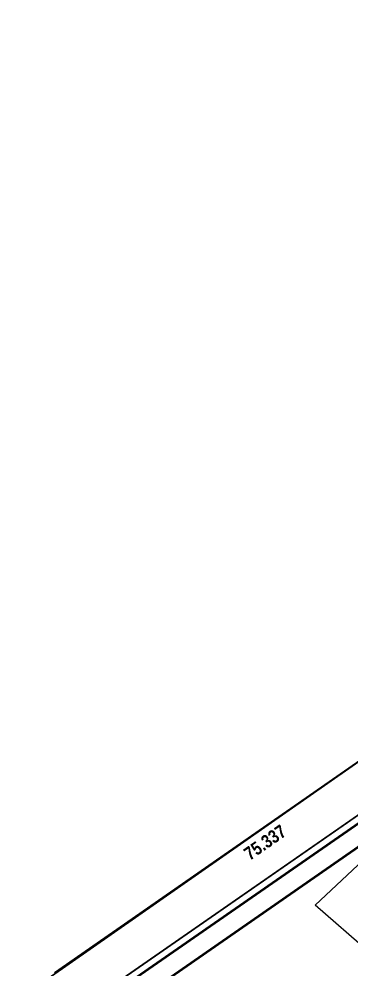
# Model space of a CAD drawing. Header units: metres. Extents: x 859577 to 860336, y 1645916 to 1646650.
# Drawn here: x 859889 to 859939.7, y 1646432.4 to 1646577.2 of the extents above; entities that cross this region are included whole.
import ezdxf
from ezdxf.enums import TextEntityAlignment as Align

# ---------------------------------------------------------------- set-up
doc = ezdxf.new("R2010")
doc.units = ezdxf.units.M
for name, color, linetype in [('_LINDERO', 6, 'Continuous'), ('_SENDERO', 5, 'Continuous'), ('A-CALZADA', 252, 'Continuous'), ('A-SENDEROS', 97, 'Continuous'), ('A-ZONA VERDE', 103, 'Continuous'), ('CVL_CUADCON_TIT', 7, 'Continuous')]:
    doc.layers.add(name, color=color, linetype=linetype)
doc.layers.add('A-VIA', color=30, linetype='Continuous', lineweight=30)
doc.styles.add('Narrow-Negrita', font='ARIALNB.TTF')

msp = doc.modelspace()

# ---------------------------------------------------------------- linework, layer by layer
at = {"elevation": 970.53041, "flags": 128}
msp.add_lwpolyline([(859934.09358, 1646442.10294), (859951.90371, 1646458.82752), (859972.36878, 1646440.53708), (859958.92941, 1646420.44556)], close=True, dxfattribs=at)
at = {"layer": '_LINDERO', "color": 7, "flags": 128}
msp.add_lwpolyline([(860335.912, 1646416.565), (860330.034, 1646469.536), (860323.18, 1646554.768), (860316.866, 1646639.341), (860266.475, 1646638.618), (860223.477, 1646636.386), (860200.552, 1646649.65), (860183.224, 1646646.633), (860170.998, 1646646.134), (860159.878, 1646641.568), (860145.068, 1646625.172), (860105.48, 1646620.646), (860076.36964, 1646622.55813), (860040.216, 1646620.497), (860010.388, 1646563.794), (859983.268, 1646512.56), (859956.217, 1646474.82), (859894.378, 1646431.79)], dxfattribs=at)
at = {"layer": 'A-CALZADA'}
msp.add_lwpolyline([(859853.92, 1646403.366), (859956.217, 1646474.82), (859983.268, 1646512.56), (860029.35447, 1646599.84925), (860060.6599, 1646599.84925, 0.30840935), (860069.96797, 1646606.19415), (860075.61617, 1646620.57782), (860082.06797, 1646620.59255), (860074.0579, 1646600.19415, -0.30840935), (860064.74983, 1646593.84925), (860034.66269, 1646593.84925, 0.277469464), (860032.01309, 1646592.25624), (859986.21303, 1646506.00688), (859960.90358, 1646470.58737, -0.086133616), (859958.46872, 1646468.18577), (859858.9857, 1646399.14604, 0.073457485)], format="xyb", dxfattribs=at)
at = {"layer": 'A-CALZADA', "color": 251, "true_color": 0x636466, "flags": 128}
msp.add_lwpolyline([(859853.92, 1646403.366), (859956.217, 1646474.82), (859983.268, 1646512.56), (860029.35447, 1646599.84925), (860060.6599, 1646599.84925, 0.30840935), (860069.96797, 1646606.19415), (860075.61617, 1646620.57782), (860082.06797, 1646620.59255), (860074.0579, 1646600.19415, -0.30840935), (860064.74983, 1646593.84925), (860034.66269, 1646593.84925, 0.277469464), (860032.01309, 1646592.25624), (859986.21303, 1646506.00688), (859981.03792, 1646498.76453), (859960.90358, 1646470.58737, -0.086133616), (859958.46872, 1646468.18577), (859863.98062, 1646402.61244)], format="xyb", dxfattribs=at)
at = {"layer": 'A-SENDEROS', "lineweight": 9, "flags": 128}
for points in [[(860115.93388, 1646618.82162), (860113.73535, 1646612.43901), (860105.62793, 1646603.60196), (860095.52238, 1646595.76208), (860082.64573, 1646594.30336), (860071.4836, 1646590.44261), (860067.97872, 1646582.46107), (860064.75862, 1646571.03727), (860024.30313, 1646543.75774), (860017.33484, 1646531.00109), (860024.3886, 1646513.30624), (860005.90419, 1646497.41903), (859995.70011, 1646495.52749), (859983.6411, 1646495.52749), (859964.15793, 1646468.26159, -0.086085598), (859960.74952, 1646464.89975), (859875.57863, 1646405.7804)], [(859872.81917, 1646407.51687), (859959.03887, 1646467.36422, 0.086085598), (859961.71721, 1646470.00598), (859982.0976, 1646498.52749), (859995.4244, 1646498.52749), (860004.56212, 1646500.22135), (860020.80867, 1646514.18514), (860014.02559, 1646531.20093), (860022.0204, 1646545.8368), (860062.16952, 1646572.90974), (860065.1479, 1646583.47602), (860069.26391, 1646592.84925), (860081.97851, 1646597.24696), (860094.34843, 1646598.64828), (860103.58871, 1646605.81687), (860111.10237, 1646614.00673), (860112.63081, 1646618.44399)], [(860062.16952, 1646572.90974), (860022.0204, 1646545.8368), (860014.02559, 1646531.20093), (860020.80867, 1646514.18514), (860004.56212, 1646500.22135), (859995.4244, 1646498.52749), (859982.0976, 1646498.52749), (859961.71721, 1646470.00598, -0.086085598), (859959.03887, 1646467.36422), (859872.81917, 1646407.51687)], [(859875.57863, 1646405.7804), (859960.74952, 1646464.89975, 0.086085598), (859964.15793, 1646468.26159), (859983.6411, 1646495.52749), (859995.70011, 1646495.52749), (860005.90419, 1646497.41903), (860024.3886, 1646513.30624), (860017.33484, 1646531.00109), (860024.30313, 1646543.75774), (860064.75862, 1646571.03727)]]:
    msp.add_lwpolyline(points, format="xyb", dxfattribs=at)
at = {"layer": 'A-VIA'}
for points in [[(859853.92, 1646403.366), (859956.217, 1646474.82), (859983.268, 1646512.56), (860029.35447, 1646599.84925), (860060.6599, 1646599.84925, 0.30840935), (860069.96797, 1646606.19415), (860075.61617, 1646620.57782), (860082.06797, 1646620.59255), (860074.0579, 1646600.19415, -0.30840935), (860064.74983, 1646593.84925), (860034.66269, 1646593.84925, 0.277469464), (860032.01309, 1646592.25624), (859986.21303, 1646506.00688), (859981.03792, 1646498.76453), (859960.90358, 1646470.58737, -0.086133616), (859958.46872, 1646468.18577), (859863.98062, 1646402.61244)], [(859982.0976, 1646498.52749), (859961.71721, 1646470.00598, -0.086133616), (859959.03887, 1646467.36422), (859864.55076, 1646401.7909)], [(859982.0976, 1646498.52749), (859961.71721, 1646470.00598, -0.086133616), (859959.03887, 1646467.36422), (859864.55076, 1646401.7909)]]:
    msp.add_lwpolyline(points, format="xyb", dxfattribs=at)
at = {"layer": 'A-ZONA VERDE', "flags": 128}
msp.add_lwpolyline([(860055.22601, 1646568.1249), (860038.46363, 1646556.6433), (860022.0204, 1646545.8368), (860014.02559, 1646531.20093), (860020.80867, 1646514.18514), (860004.56212, 1646500.22135), (859995.4244, 1646498.52749), (859982.0976, 1646498.52749), (859961.71721, 1646470.00598, -0.086133615), (859959.03887, 1646467.36422), (859872.81917, 1646407.51687)], format="xyb", dxfattribs=at)
at = {"layer": 'CVL_CUADCON_TIT', "color": 78, "lineweight": 50, "flags": 128}
for points in [[(860115.93388, 1646618.82162), (860113.73535, 1646612.43901), (860105.62793, 1646603.60196), (860095.52238, 1646595.76208), (860082.64573, 1646594.30336), (860071.4836, 1646590.44261), (860067.97872, 1646582.46107), (860064.75862, 1646571.03727), (860024.30313, 1646543.75774), (860017.33484, 1646531.00109), (860024.3886, 1646513.30624), (860005.90419, 1646497.41903), (859995.70011, 1646495.52749), (859983.6411, 1646495.52749), (859964.15793, 1646468.26159, -0.086085598), (859960.74952, 1646464.89975), (859875.57863, 1646405.7804)], [(859872.81917, 1646407.51687), (859959.03887, 1646467.36422, 0.086085598), (859961.71721, 1646470.00598), (859982.0976, 1646498.52749), (859995.4244, 1646498.52749), (860004.56212, 1646500.22135), (860020.80867, 1646514.18514), (860014.02559, 1646531.20093), (860022.0204, 1646545.8368), (860062.16952, 1646572.90974), (860065.1479, 1646583.47602), (860069.26391, 1646592.84925), (860081.97851, 1646597.24696), (860094.34843, 1646598.64828), (860103.58871, 1646605.81687), (860111.10237, 1646614.00673), (860112.63081, 1646618.44399)]]:
    msp.add_lwpolyline(points, format="xyb", dxfattribs=at)
at = {"layer": 'CVL_CUADCON_TIT', "color": 7, "lineweight": 20, "ltscale": 0.5, "true_color": 0xffffff, "flags": 128}
for points in [[(860062.16952, 1646572.90974), (860022.0204, 1646545.8368), (860014.02559, 1646531.20093), (860020.80867, 1646514.18514), (860004.56212, 1646500.22135), (859995.4244, 1646498.52749), (859982.0976, 1646498.52749), (859961.71721, 1646470.00598, -0.086085598), (859959.03887, 1646467.36422), (859872.81917, 1646407.51687)], [(859875.57863, 1646405.7804), (859960.74952, 1646464.89975, 0.086085598), (859964.15793, 1646468.26159), (859983.6411, 1646495.52749), (859995.70011, 1646495.52749), (860005.90419, 1646497.41903), (860024.3886, 1646513.30624), (860017.33484, 1646531.00109), (860024.30313, 1646543.75774), (860064.75862, 1646571.03727)]]:
    msp.add_lwpolyline(points, format="xyb", dxfattribs=at)

# ---------------------------------------------------------------- texts
at = {"layer": '_SENDERO', "color": 7, "style": 'Narrow-Negrita'}
msp.add_text('75.337', height=2, rotation=34.8317096, dxfattribs=at).set_placement((859926.43984, 1646451.66333), align=Align.MIDDLE)
msp.add_text('75.337', height=2, rotation=34.8317096, dxfattribs=at).set_placement((859926.43984, 1646451.66333), align=Align.MIDDLE)

doc.saveas('drawing.dxf')
